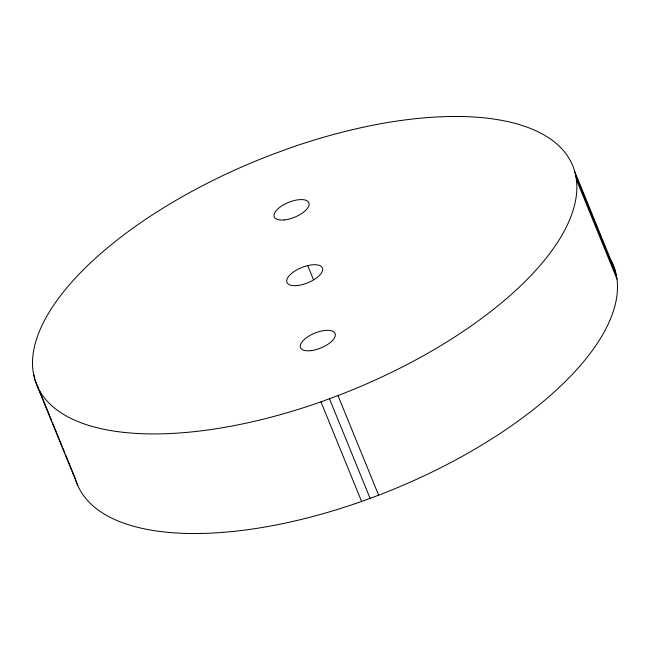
<?xml version="1.0" encoding="UTF-8"?>
<svg xmlns="http://www.w3.org/2000/svg" width="650" height="650" viewBox="0 0 650 650"><rect width="100%" height="100%" fill="white"/><g stroke="black" fill="none" stroke-linecap="round" stroke-linejoin="round"><path stroke-width="0.97" d="M34.547 378.649A289.567 124.207 -22.2 0 0 320.954 401.838L337.984 395.582A289.567 124.207 -22.2 0 0 576.363 179.506L574.803 171.746A289.567 124.207 -22.2 0 0 288.397 148.549L271.367 154.814A289.567 124.207 -22.2 0 0 32.988 370.882L34.547 378.649L38.764 388.984M75.465 479.196A289.567 124.207 -22.2 0 0 361.603 501.451L378.633 495.186A289.567 124.207 -22.2 0 0 617.012 279.118L615.452 271.351A289.567 124.207 -22.2 0 0 611.122 260.479M574.803 171.746L615.452 271.351M575.721 175.573L616.371 275.186M576.363 179.506L617.012 279.118M307.726 265.598L313.446 279.614M337.984 395.582L378.633 495.186M329.477 398.775L370.126 498.379M320.954 401.838L361.603 501.451M33.629 374.814L34.783 377.634M39.528 390.861L51.805 420.932M52.569 422.817L62.156 446.306M62.92 448.183L64.837 452.887M65.609 454.764L75.197 478.254M37.172 386.002L77.821 485.607M297.131 285.569A19.151 8.214 -22.2 0 0 322.603 268.604A19.151 8.214 -22.2 0 0 294.296 271.416A19.151 8.214 -22.2 0 0 297.131 285.569M310.44 350.691A18.679 8.011 -22.2 0 0 335.286 334.141A18.679 8.011 -22.2 0 0 307.669 336.879A18.679 8.011 -22.2 0 0 310.44 350.691M284.196 219.936A18.679 8.011 -22.2 0 0 309.043 203.393A18.679 8.011 -22.2 0 0 281.426 206.131A18.679 8.011 -22.2 0 0 284.196 219.936"/></g></svg>
